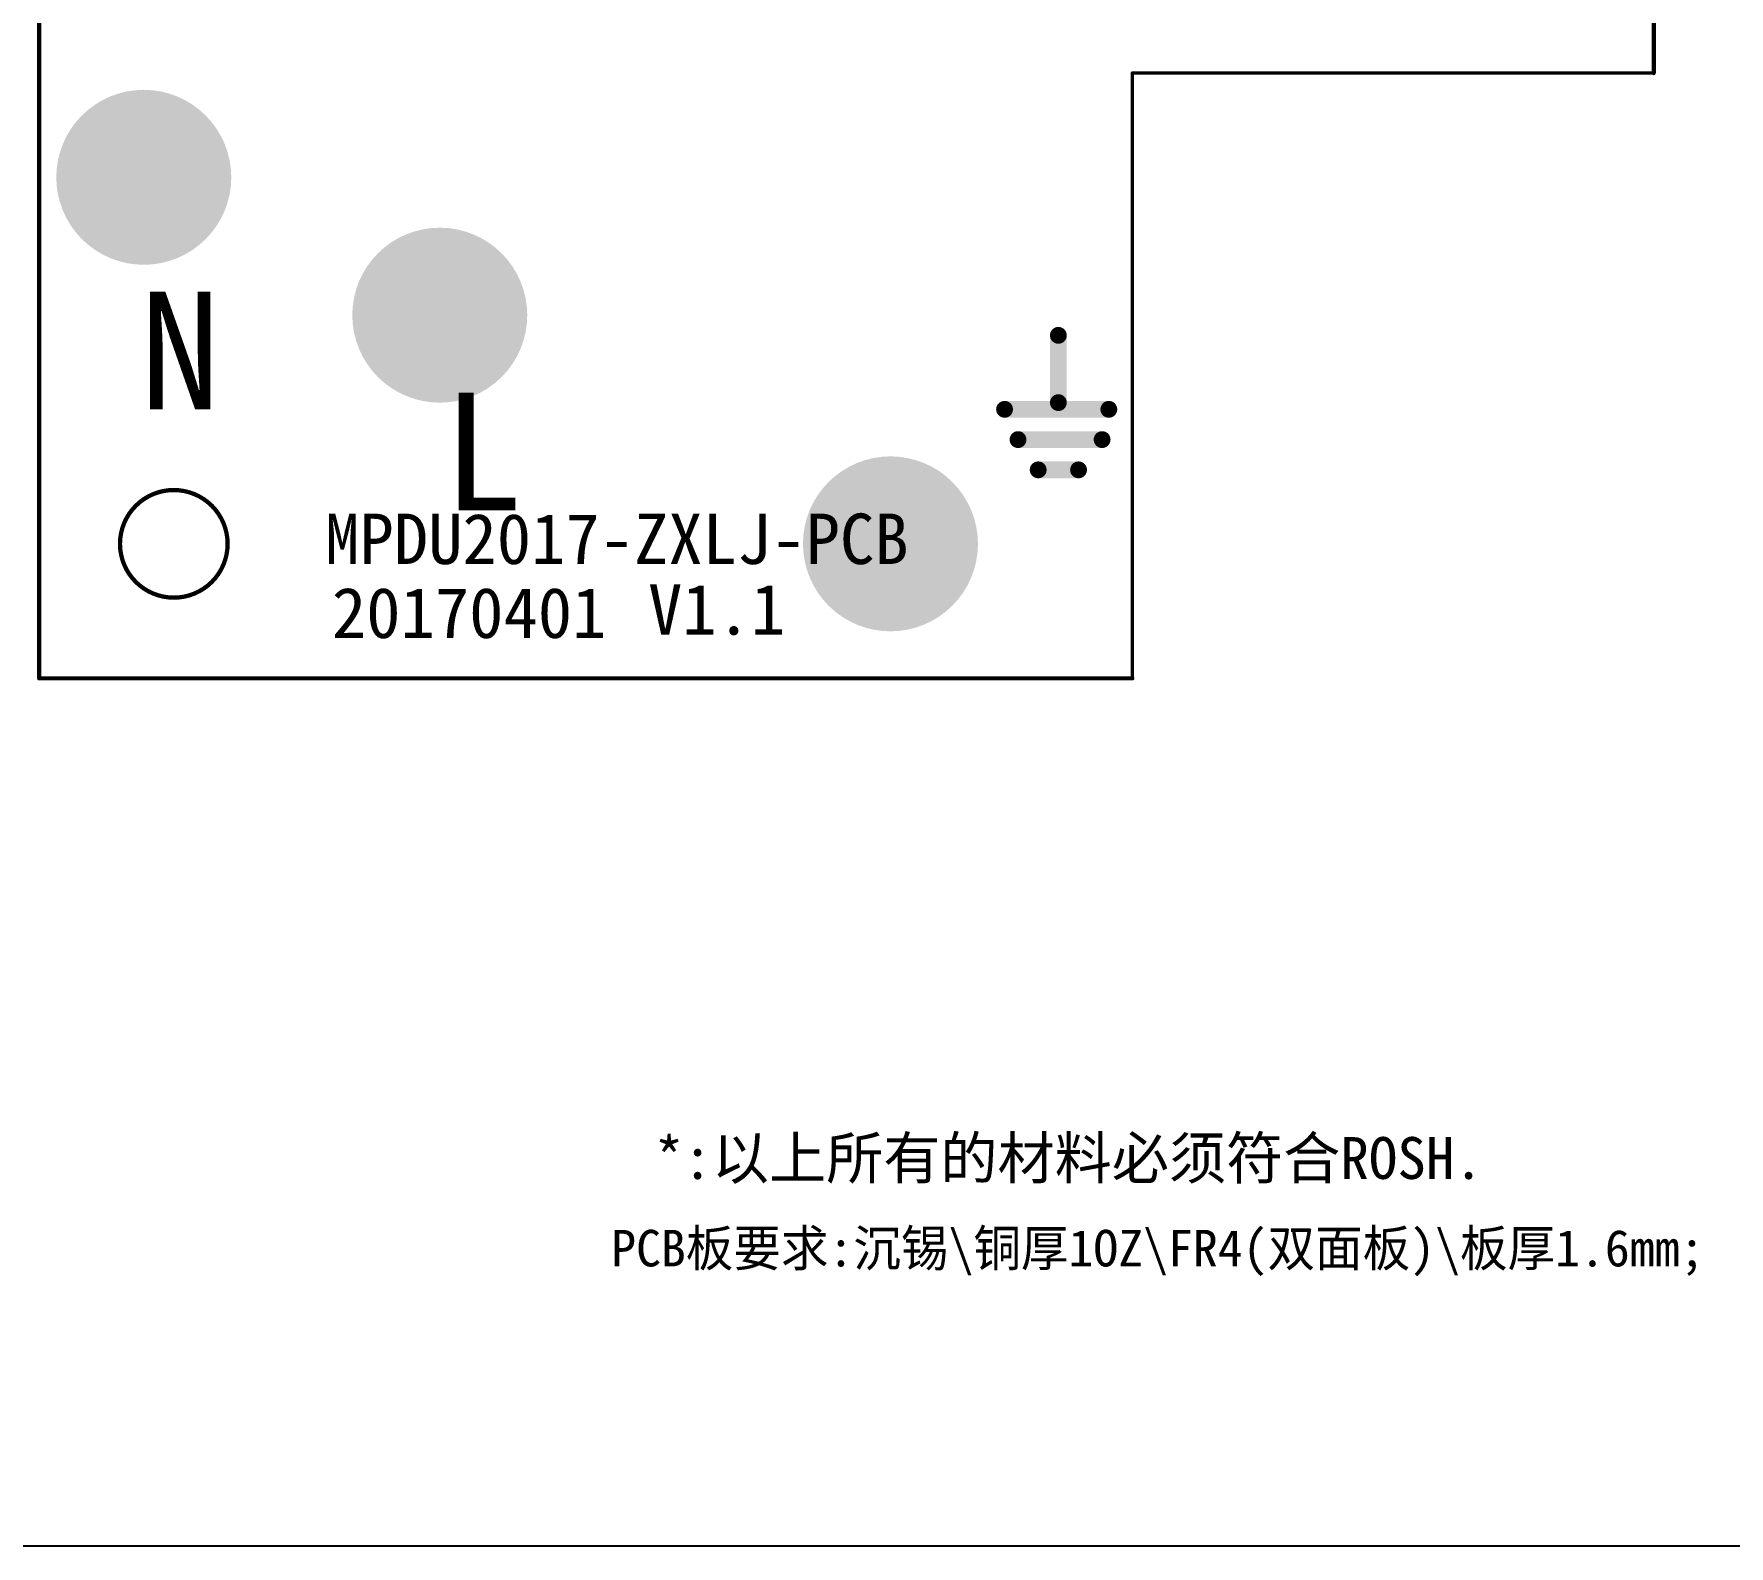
# Model space of a CAD drawing. Extents: x 749 to 923, y 554 to 649.
# Drawn here: x 824.5 to 874.9, y 554.4 to 599.3 of the extents above; entities that cross this region are included whole.
import ezdxf

# ---------------------------------------------------------------- set-up
doc = ezdxf.new("R2010")
doc.units = 0
doc.header["$MEASUREMENT"] = 0
doc.layers.get('0').update_dxf_attribs({"linetype": 'CONTINUOUS'})
for name, color, linetype in [('BOTTOMLAYER', 5, 'CONTINUOUS'), ('BOTTOMSOLDER', 6, 'CONTINUOUS'), ('KEEPOUTLAYER', 6, 'CONTINUOUS'), ('MULTILAYER', 9, 'CONTINUOUS'), ('TOPLAYER', 1, 'CONTINUOUS'), ('TOPOVERLAY', 7, 'CONTINUOUS'), ('TOPSOLDER', 216, 'CONTINUOUS')]:
    doc.layers.add(name, color=color, linetype=linetype)

msp = doc.modelspace()

# ---------------------------------------------------------------- linework, layer by layer
at = {"linetype": 'Continuous'}
msp.add_lwpolyline([(748.67, 649.28), (923.171, 649.258), (923.171, 554.379), (748.67, 554.379)], close=True, dxfattribs=at)
at = {"layer": 'BOTTOMLAYER', "const_width": 2.5}
for points in [[(826.509, 595.083, 1), (829.009, 595.083, 1)], [(835.309, 590.983, 1), (837.809, 590.983, 1)], [(848.709, 584.183, 1), (851.209, 584.183, 1)]]:
    msp.add_lwpolyline(points, format="xyb", close=True, dxfattribs=at)
at = {"layer": 'BOTTOMSOLDER', "const_width": 2.602}
for points in [[(826.459, 595.083, 1), (829.06, 595.083, 1)], [(835.259, 590.983, 1), (837.86, 590.983, 1)], [(848.659, 584.183, 1), (851.26, 584.183, 1)]]:
    msp.add_lwpolyline(points, format="xyb", close=True, dxfattribs=at)
at = {"layer": 'KEEPOUTLAYER'}
for points, const_width in [([(824.652, 580.183), (824.652, 630.183)], 0.127), ([(872.652, 598.183), (872.652, 612.383)], 0.127), ([(857.152, 598.183), (872.652, 598.183)], 0.1), ([(857.152, 580.183), (857.152, 598.183)], 0.1), ([(824.652, 580.183), (857.152, 580.183)], 0.127)]:
    msp.add_lwpolyline(points, dxfattribs=dict(at, const_width=const_width))
for points, const_width in [([(857.127, 598.183, 1), (857.177, 598.183, 1)], 0.05), ([(857.127, 598.183, 1), (857.177, 598.183, 1)], 0.05), ([(872.62, 598.183, 1), (872.683, 598.183, 1)], 0.0636), ([(872.627, 598.183, 1), (872.677, 598.183, 1)], 0.05), ([(830.252, 584.183, 1), (827.052, 584.183, 1)], 0.127), ([(827.02, 584.183, 1), (827.083, 584.183, 1)], 0.0636), ([(830.22, 584.183, 1), (830.283, 584.183, 1)], 0.0636), ([(824.62, 580.183, 1), (824.683, 580.183, 1)], 0.0636), ([(824.62, 580.183, 1), (824.683, 580.183, 1)], 0.0636), ([(857.12, 580.183, 1), (857.183, 580.183, 1)], 0.0636), ([(857.127, 580.183, 1), (857.177, 580.183, 1)], 0.05)]:
    msp.add_lwpolyline(points, format="xyb", close=True, dxfattribs=dict(at, const_width=const_width))
at = {"layer": 'MULTILAYER', "const_width": 2.5}
for points in [[(826.509, 595.083, 1), (829.009, 595.083, 1)], [(835.309, 590.983, 1), (837.809, 590.983, 1)], [(848.709, 584.183, 1), (851.209, 584.183, 1)]]:
    msp.add_lwpolyline(points, format="xyb", close=True, dxfattribs=at)
at = {"layer": 'TOPLAYER', "const_width": 2.5}
for points in [[(826.509, 595.083, 1), (829.009, 595.083, 1)], [(835.309, 590.983, 1), (837.809, 590.983, 1)], [(848.709, 584.183, 1), (851.209, 584.183, 1)]]:
    msp.add_lwpolyline(points, format="xyb", close=True, dxfattribs=at)
at = {"layer": 'TOPOVERLAY', "const_width": 0.5}
for points in [[(854.952, 588.383), (854.952, 590.383)], [(853.352, 588.183), (856.452, 588.183)], [(853.752, 587.283), (856.252, 587.283)], [(854.352, 586.383), (855.552, 586.383)]]:
    msp.add_lwpolyline(points, dxfattribs=at)
at = {"layer": 'TOPOVERLAY', "const_width": 0.25}
for points in [[(854.827, 590.383, 1), (855.077, 590.383, 1)], [(853.227, 588.183, 1), (853.477, 588.183, 1)], [(854.827, 588.383, 1), (855.077, 588.383, 1)], [(856.327, 588.183, 1), (856.577, 588.183, 1)], [(853.627, 587.283, 1), (853.877, 587.283, 1)], [(856.127, 587.283, 1), (856.377, 587.283, 1)], [(854.227, 586.383, 1), (854.477, 586.383, 1)], [(855.427, 586.383, 1), (855.677, 586.383, 1)]]:
    msp.add_lwpolyline(points, format="xyb", close=True, dxfattribs=at)
at = {"layer": 'TOPSOLDER', "const_width": 2.602}
for points in [[(826.459, 595.083, 1), (829.06, 595.083, 1)], [(835.259, 590.983, 1), (837.86, 590.983, 1)], [(848.659, 584.183, 1), (851.26, 584.183, 1)]]:
    msp.add_lwpolyline(points, format="xyb", close=True, dxfattribs=at)

# ---------------------------------------------------------------- texts
at = {"color": 7, "linetype": 'Continuous', "attachment_point": 1}
for s, insert, char_height, width in [('{\\fSimSun|b0|i0|c134|p2;*:以上所有的材料必须符合ROSH.}', (842.954, 566.542), 1.24546, 40.0726), ('PCB板要求:沉锡\\\\铜厚1OZ\\\\FR4(双面板)\\\\板厚1.6mm;', (841.656, 563.783), 1.08759, 38.84091)]:
    msp.add_mtext(s, dxfattribs=dict(at, insert=insert, char_height=char_height, width=width))
at = {"layer": 'TOPOVERLAY'}
for s, height, p in [('N', 3.5, (827.652, 588.183)), ('L', 3.5, (836.652, 585.183)), ('MPDU2017-ZXLJ-PCB', 1.5, (833.152, 583.583)), ('20170401', 1.5, (833.352, 581.383)), ('V1.1', 1.5, (842.752, 581.483))]:
    msp.add_text(s, height=height, rotation=360, dxfattribs=at).set_placement(p)

doc.saveas('drawing.dxf')
